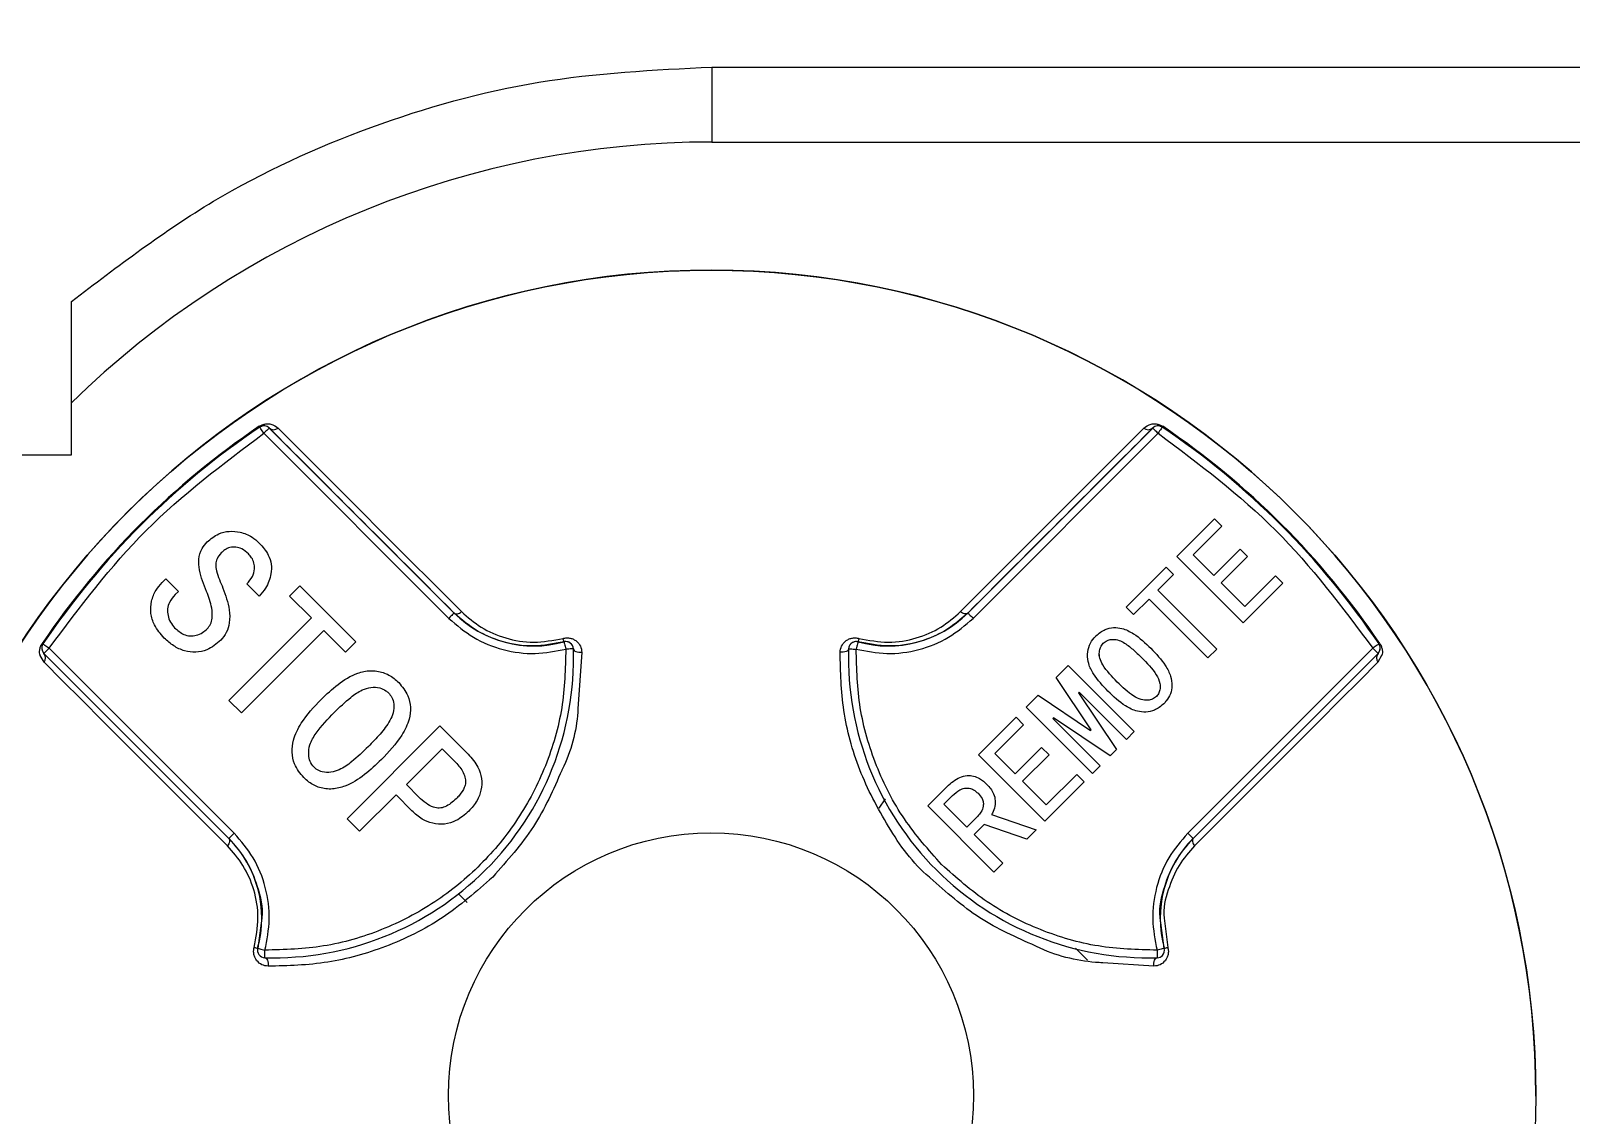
# Model space of a CAD drawing. Header units: millimetres. Extents: x 2371 to 4515, y 843 to 2359.
# Drawn here: x 3037 to 3078.08, y 2027.46 to 2056.37 of the extents above; entities that cross this region are included whole.
import ezdxf

# ---------------------------------------------------------------- set-up
doc = ezdxf.new("R2010")
doc.units = ezdxf.units.MM

msp = doc.modelspace()

# ---------------------------------------------------------------- linework, layer by layer
at = {"color": 7, "linetype": 'Continuous', "lineweight": 25}
for p, q in [((3055.161, 2055.401), (3105.853, 2055.401)), ((3055.161, 2055.401), (3055.161, 2053.401)), ((3055.161, 2053.401), (3105.652, 2053.401)), ((3038.079, 2045.064), (3038.079, 2049.15)), ((3043.088, 2045.822), (3043.101, 2045.802)), ((3043.101, 2045.802), (3043.101, 2045.802)), ((3043.213, 2045.636), (3048.146, 2040.703)), ((3043.355, 2045.777), (3048.287, 2040.845)), ((3043.355, 2045.777), (3043.355, 2045.777)), ((3061.985, 2040.845), (3066.917, 2045.777)), ((3062.126, 2040.703), (3067.059, 2045.636)), ((3066.917, 2045.777), (3066.917, 2045.777)), ((3067.171, 2045.802), (3067.184, 2045.822)), ((3067.171, 2045.802), (3067.171, 2045.802)), ((3034.178, 2045.064), (3038.079, 2045.064)), ((3067.563, 2042.354), (3068.566, 2043.357)), ((3068.762, 2043.161), (3067.997, 2042.396)), ((3068.762, 2043.161), (3067.997, 2042.396)), ((3068.566, 2043.357), (3068.762, 2043.161)), ((3042.075, 2042.45), (3042.075, 2042.45)), ((3042.799, 2042.421), (3042.799, 2042.421)), ((3069.331, 2040.586), (3067.563, 2042.354)), ((3069.331, 2040.586), (3067.563, 2042.354)), ((3067.997, 2042.396), (3068.545, 2041.848)), ((3067.997, 2042.396), (3067.997, 2042.396)), ((3068.545, 2041.848), (3069.248, 2042.551)), ((3069.444, 2042.354), (3068.741, 2041.651)), ((3069.444, 2042.354), (3068.741, 2041.651)), ((3069.248, 2042.551), (3069.444, 2042.354)), ((3041.933, 2042.07), (3041.933, 2042.07)), ((3042.962, 2042.045), (3042.962, 2042.045)), ((3066.209, 2041), (3067.273, 2042.065)), ((3067.47, 2041.868), (3067.056, 2041.455)), ((3067.47, 2041.868), (3067.056, 2041.455)), ((3067.273, 2042.065), (3067.47, 2041.868)), ((3069.372, 2041.021), (3070.189, 2041.837)), ((3070.189, 2041.837), (3070.385, 2041.641)), ((3040.498, 2041.654), (3040.599, 2041.755)), ((3040.599, 2041.755), (3040.932, 2041.422)), ((3040.932, 2041.422), (3040.845, 2041.336)), ((3040.932, 2041.422), (3040.845, 2041.336)), ((3043.089, 2041.292), (3042.756, 2041.625)), ((3043.089, 2041.292), (3042.756, 2041.625)), ((3043.899, 2041.292), (3044.174, 2041.567)), ((3044.174, 2041.567), (3045.665, 2040.076)), ((3067.056, 2041.455), (3068.628, 2039.884)), ((3067.056, 2041.455), (3067.056, 2041.455)), ((3068.741, 2041.651), (3069.372, 2041.021)), ((3068.741, 2041.651), (3068.741, 2041.651)), ((3070.385, 2041.641), (3069.331, 2040.586)), ((3070.385, 2041.641), (3069.331, 2040.586)), ((3040.845, 2041.336), (3040.845, 2041.336)), ((3043.089, 2041.292), (3043.089, 2041.292)), ((3044.478, 2040.713), (3043.899, 2041.292)), ((3044.478, 2040.713), (3043.899, 2041.292)), ((3066.405, 2040.804), (3066.209, 2041)), ((3066.405, 2040.804), (3066.209, 2041)), ((3066.819, 2041.217), (3066.405, 2040.804)), ((3066.819, 2041.217), (3066.405, 2040.804)), ((3068.39, 2039.646), (3066.819, 2041.217)), ((3066.819, 2041.217), (3066.819, 2041.217)), ((3068.39, 2039.646), (3066.819, 2041.217)), ((3040.642, 2040.902), (3040.642, 2040.902)), ((3041.834, 2040.862), (3041.834, 2040.862)), ((3042.278, 2038.513), (3044.478, 2040.713)), ((3044.478, 2040.713), (3044.478, 2040.713)), ((3048.287, 2040.845), (3048.287, 2040.845)), ((3061.985, 2040.845), (3061.985, 2040.845)), ((3066.405, 2040.804), (3066.405, 2040.804)), ((3069.331, 2040.586), (3069.331, 2040.586)), ((3040.556, 2040.178), (3040.556, 2040.178)), ((3044.811, 2040.38), (3042.611, 2038.18)), ((3044.811, 2040.38), (3042.611, 2038.18)), ((3045.39, 2039.801), (3044.811, 2040.38)), ((3044.811, 2040.38), (3044.811, 2040.38)), ((3045.39, 2039.801), (3044.811, 2040.38)), ((3037.286, 2039.909), (3037.286, 2039.909)), ((3037.32, 2040.02), (3037.3, 2040.034)), ((3037.32, 2040.02), (3037.32, 2040.02)), ((3042.277, 2034.834), (3037.344, 2039.767)), ((3042.418, 2034.976), (3037.486, 2039.908)), ((3042.061, 2040.12), (3042.061, 2040.12)), ((3045.665, 2040.076), (3045.39, 2039.801)), ((3045.665, 2040.076), (3045.39, 2039.801)), ((3045.39, 2039.801), (3045.39, 2039.801)), ((3051.693, 2039.798), (3051.589, 2038.287)), ((3065.599, 2040.039), (3065.599, 2040.039)), ((3072.786, 2039.908), (3067.854, 2034.976)), ((3072.928, 2039.767), (3067.995, 2034.834)), ((3068.628, 2039.884), (3068.39, 2039.646)), ((3068.628, 2039.884), (3068.39, 2039.646)), ((3072.952, 2040.02), (3072.972, 2040.034)), ((3072.952, 2040.02), (3072.952, 2040.02)), ((3072.986, 2039.908), (3072.986, 2039.908)), ((3037.348, 2039.531), (3037.249, 2039.709)), ((3051.469, 2039.644), (3051.469, 2039.644)), ((3058.803, 2039.661), (3058.803, 2039.661)), ((3064.338, 2039.129), (3064.658, 2039.449)), ((3064.658, 2039.449), (3066.426, 2037.682)), ((3065.512, 2039.62), (3065.512, 2039.62)), ((3066.622, 2039.656), (3066.622, 2039.656)), ((3068.39, 2039.646), (3068.39, 2039.646)), ((3073.023, 2039.709), (3072.924, 2039.531)), ((3065.278, 2037.733), (3064.338, 2039.129)), ((3065.278, 2037.733), (3064.338, 2039.129)), ((3067.089, 2039.04), (3067.089, 2039.04)), ((3042.611, 2038.18), (3042.278, 2038.513)), ((3042.611, 2038.18), (3042.278, 2038.513)), ((3046.533, 2038.716), (3046.533, 2038.716)), ((3063.542, 2038.333), (3063.862, 2038.653)), ((3063.862, 2038.653), (3065.258, 2037.713)), ((3064.937, 2038.715), (3064.958, 2038.736)), ((3064.958, 2038.736), (3064.937, 2038.715)), ((3064.937, 2038.715), (3065.95, 2037.206)), ((3064.937, 2038.715), (3064.937, 2038.715)), ((3066.219, 2037.475), (3064.958, 2038.736)), ((3064.958, 2038.736), (3064.958, 2038.736)), ((3066.219, 2037.475), (3064.958, 2038.736)), ((3065.723, 2038.757), (3065.723, 2038.757)), ((3042.611, 2038.18), (3042.611, 2038.18)), ((3045.086, 2038.195), (3045.086, 2038.195)), ((3046.644, 2038.137), (3046.644, 2038.137)), ((3065.309, 2036.565), (3063.542, 2038.333)), ((3065.309, 2036.565), (3063.542, 2038.333)), ((3067.211, 2038.426), (3067.211, 2038.426)), ((3045.433, 2035.358), (3047.908, 2037.833)), ((3047.908, 2037.833), (3048.661, 2037.081)), ((3062.27, 2037.061), (3063.273, 2038.064)), ((3063.469, 2037.868), (3062.704, 2037.103)), ((3063.469, 2037.868), (3062.704, 2037.103)), ((3063.273, 2038.064), (3063.469, 2037.868)), ((3064.255, 2038.033), (3064.275, 2038.054)), ((3064.275, 2038.054), (3064.255, 2038.033)), ((3064.255, 2038.033), (3065.516, 2036.772)), ((3064.255, 2038.033), (3064.255, 2038.033)), ((3065.785, 2037.041), (3064.275, 2038.054)), ((3064.275, 2038.054), (3064.275, 2038.054)), ((3065.785, 2037.041), (3064.275, 2038.054)), ((3065.278, 2037.733), (3065.258, 2037.713)), ((3065.278, 2037.733), (3065.278, 2037.733)), ((3044.437, 2037.325), (3044.437, 2037.325)), ((3066.426, 2037.682), (3066.219, 2037.475)), ((3066.426, 2037.682), (3066.219, 2037.475)), ((3066.219, 2037.475), (3066.219, 2037.475)), ((3046.345, 2036.936), (3046.345, 2036.936)), ((3047.011, 2036.27), (3047.966, 2037.225)), ((3047.011, 2036.27), (3047.966, 2037.225)), ((3047.966, 2037.225), (3048.299, 2036.892)), ((3047.966, 2037.225), (3047.966, 2037.225)), ((3047.966, 2037.225), (3048.299, 2036.892)), ((3048.299, 2036.892), (3048.299, 2036.892)), ((3064.038, 2035.294), (3062.27, 2037.061)), ((3064.038, 2035.294), (3062.27, 2037.061)), ((3062.704, 2037.103), (3063.252, 2036.555)), ((3062.704, 2037.103), (3062.704, 2037.103)), ((3063.252, 2036.555), (3063.955, 2037.258)), ((3064.151, 2037.061), (3063.448, 2036.358)), ((3064.151, 2037.061), (3063.448, 2036.358)), ((3063.955, 2037.258), (3064.151, 2037.061)), ((3065.95, 2037.206), (3065.785, 2037.041)), ((3065.95, 2037.206), (3065.785, 2037.041)), ((3065.785, 2037.041), (3065.785, 2037.041)), ((3044.275, 2036.458), (3044.275, 2036.458)), ((3064.079, 2035.728), (3064.896, 2036.544)), ((3064.896, 2036.544), (3065.092, 2036.348)), ((3065.516, 2036.772), (3065.309, 2036.565)), ((3065.516, 2036.772), (3065.309, 2036.565)), ((3065.309, 2036.565), (3065.309, 2036.565)), ((3047.344, 2035.937), (3047.011, 2036.27)), ((3047.011, 2036.27), (3047.011, 2036.27)), ((3048.591, 2036.349), (3048.591, 2036.349)), ((3060.916, 2035.707), (3061.433, 2036.224)), ((3063.448, 2036.358), (3064.079, 2035.728)), ((3063.448, 2036.358), (3063.448, 2036.358)), ((3065.092, 2036.348), (3064.038, 2035.294)), ((3065.092, 2036.348), (3064.038, 2035.294)), ((3046.736, 2035.995), (3045.766, 2035.025)), ((3046.736, 2035.995), (3045.766, 2035.025)), ((3047.155, 2035.575), (3046.736, 2035.995)), ((3046.736, 2035.995), (3046.736, 2035.995)), ((3047.155, 2035.575), (3046.736, 2035.995)), ((3059.622, 2035.646), (3059.789, 2035.895)), ((3062.683, 2033.939), (3060.916, 2035.707)), ((3062.683, 2033.939), (3060.916, 2035.707)), ((3061.35, 2035.748), (3061.577, 2035.976)), ((3061.35, 2035.748), (3061.577, 2035.976)), ((3061.96, 2035.138), (3061.35, 2035.748)), ((3061.35, 2035.748), (3061.35, 2035.748)), ((3061.577, 2035.976), (3061.577, 2035.976)), ((3062.26, 2036.038), (3062.26, 2036.038)), ((3062.402, 2035.754), (3062.402, 2035.754)), ((3045.766, 2035.025), (3045.433, 2035.358)), ((3045.766, 2035.025), (3045.433, 2035.358)), ((3047.155, 2035.575), (3047.155, 2035.575)), ((3048.675, 2035.561), (3048.675, 2035.561)), ((3062.249, 2035.428), (3061.96, 2035.138)), ((3062.621, 2035.469), (3063.81, 2035.066)), ((3064.038, 2035.294), (3064.038, 2035.294)), ((3045.766, 2035.025), (3045.766, 2035.025)), ((3062.425, 2035.211), (3062.156, 2034.942)), ((3062.425, 2035.211), (3062.156, 2034.942)), ((3062.156, 2034.942), (3062.921, 2034.177)), ((3062.156, 2034.942), (3062.156, 2034.942)), ((3063.562, 2034.818), (3062.425, 2035.211)), ((3062.425, 2035.211), (3062.425, 2035.211)), ((3063.562, 2034.818), (3062.425, 2035.211)), ((3063.81, 2035.066), (3063.562, 2034.818)), ((3063.81, 2035.066), (3063.562, 2034.818)), ((3063.562, 2034.818), (3063.562, 2034.818)), ((3062.921, 2034.177), (3062.683, 2033.939)), ((3062.921, 2034.177), (3062.683, 2033.939)), ((3062.683, 2033.939), (3062.683, 2033.939)), ((3048.401, 2033.354), (3048.631, 2033.123)), ((3043.154, 2032.71), (3043.046, 2031.91)), ((3067.226, 2031.91), (3067.118, 2032.716)), ((3067.219, 2032.706), (3067.319, 2031.931)), ((3043.039, 2031.856), (3043.039, 2031.856)), ((3043.233, 2031.656), (3043.239, 2031.856)), ((3064.859, 2031.91), (3065.179, 2031.589)), ((3064.882, 2031.887), (3065.179, 2031.589)), ((3067.033, 2031.856), (3067.039, 2031.656)), ((3067.233, 2031.856), (3067.233, 2031.856)), ((3066.949, 2031.428), (3065.583, 2031.519)), ((3077.136, 2027.962), (3077.136, 2027.962))]:
    msp.add_line(p, q, dxfattribs=at)
at = {"color": 7, "linetype": 'Continuous', "lineweight": 25, "flags": 128}
for points in [[(3043.213, 2045.636), (3043.191, 2045.668), (3043.17, 2045.699), (3043.151, 2045.728), (3043.134, 2045.753), (3043.12, 2045.774), (3043.11, 2045.789), (3043.103, 2045.798), (3043.101, 2045.802)], [(3043.355, 2045.777), (3043.352, 2045.775), (3043.344, 2045.767), (3043.331, 2045.753), (3043.313, 2045.736), (3043.292, 2045.714), (3043.267, 2045.69), (3043.241, 2045.663), (3043.213, 2045.636)], [(3043.59, 2045.774), (3044.073, 2045.291), (3044.595, 2044.769), (3045.156, 2044.208), (3045.754, 2043.609), (3046.388, 2042.976), (3047.055, 2042.309), (3047.754, 2041.61), (3048.483, 2040.881)], [(3061.789, 2040.881), (3062.518, 2041.61), (3063.217, 2042.309), (3063.884, 2042.976), (3064.518, 2043.609), (3065.116, 2044.208), (3065.677, 2044.769), (3066.199, 2045.291), (3066.682, 2045.774)], [(3066.917, 2045.777), (3066.92, 2045.775), (3066.928, 2045.767), (3066.941, 2045.753), (3066.959, 2045.736), (3066.98, 2045.714), (3067.005, 2045.69), (3067.031, 2045.663), (3067.059, 2045.636)], [(3067.171, 2045.802), (3067.169, 2045.798), (3067.162, 2045.789), (3067.152, 2045.774), (3067.138, 2045.753), (3067.121, 2045.728), (3067.102, 2045.699), (3067.081, 2045.668), (3067.059, 2045.636)], [(3048.287, 2040.845), (3048.285, 2040.842), (3048.276, 2040.834), (3048.263, 2040.821), (3048.246, 2040.803), (3048.224, 2040.782), (3048.2, 2040.757), (3048.173, 2040.731), (3048.146, 2040.703)], [(3048.287, 2040.845), (3048.303, 2040.833), (3048.323, 2040.826), (3048.346, 2040.823), (3048.372, 2040.826), (3048.399, 2040.833), (3048.427, 2040.845), (3048.456, 2040.861), (3048.483, 2040.881)], [(3061.985, 2040.845), (3061.969, 2040.833), (3061.949, 2040.826), (3061.926, 2040.823), (3061.9, 2040.826), (3061.873, 2040.833), (3061.845, 2040.845), (3061.816, 2040.861), (3061.789, 2040.881)], [(3061.985, 2040.845), (3061.988, 2040.842), (3061.996, 2040.834), (3062.009, 2040.821), (3062.026, 2040.803), (3062.048, 2040.782), (3062.072, 2040.757), (3062.099, 2040.731), (3062.126, 2040.703)], [(3037.32, 2040.02), (3037.323, 2040.018), (3037.333, 2040.012), (3037.348, 2040.001), (3037.368, 2039.988), (3037.394, 2039.971), (3037.422, 2039.951), (3037.453, 2039.93), (3037.486, 2039.908)], [(3037.344, 2039.767), (3037.347, 2039.77), (3037.355, 2039.778), (3037.368, 2039.791), (3037.386, 2039.808), (3037.407, 2039.83), (3037.432, 2039.854), (3037.458, 2039.881), (3037.486, 2039.908)], [(3051.212, 2040.076), (3051.213, 2040.072), (3051.216, 2040.061), (3051.221, 2040.043), (3051.228, 2040.019), (3051.236, 2039.99), (3051.245, 2039.957), (3051.255, 2039.92), (3051.265, 2039.883)], [(3051.465, 2039.889), (3051.461, 2039.889), (3051.45, 2039.888), (3051.432, 2039.888), (3051.407, 2039.887), (3051.376, 2039.886), (3051.342, 2039.885), (3051.304, 2039.884), (3051.265, 2039.883)], [(3051.465, 2039.889), (3051.47, 2039.868), (3051.484, 2039.849), (3051.506, 2039.832), (3051.535, 2039.817), (3051.57, 2039.806), (3051.609, 2039.799), (3051.651, 2039.797), (3051.693, 2039.798)], [(3058.807, 2039.889), (3058.802, 2039.868), (3058.788, 2039.849), (3058.766, 2039.832), (3058.737, 2039.817), (3058.702, 2039.806), (3058.663, 2039.799), (3058.621, 2039.797), (3058.579, 2039.798)], [(3058.807, 2039.889), (3058.811, 2039.889), (3058.822, 2039.888), (3058.84, 2039.888), (3058.865, 2039.887), (3058.896, 2039.886), (3058.93, 2039.885), (3058.968, 2039.884), (3059.007, 2039.883)], [(3059.06, 2040.076), (3059.059, 2040.072), (3059.056, 2040.061), (3059.051, 2040.043), (3059.045, 2040.019), (3059.036, 2039.99), (3059.027, 2039.957), (3059.017, 2039.92), (3059.007, 2039.883)], [(3072.952, 2040.02), (3072.949, 2040.018), (3072.94, 2040.012), (3072.924, 2040.001), (3072.904, 2039.988), (3072.878, 2039.971), (3072.85, 2039.951), (3072.819, 2039.93), (3072.786, 2039.908)], [(3072.928, 2039.767), (3072.925, 2039.77), (3072.917, 2039.778), (3072.904, 2039.791), (3072.886, 2039.808), (3072.865, 2039.83), (3072.841, 2039.854), (3072.814, 2039.881), (3072.786, 2039.908)], [(3042.241, 2034.639), (3041.512, 2035.367), (3040.813, 2036.066), (3040.146, 2036.734), (3039.512, 2037.367), (3038.914, 2037.965), (3038.353, 2038.527), (3037.83, 2039.049), (3037.348, 2039.531)], [(3072.924, 2039.531), (3072.442, 2039.049), (3071.919, 2038.527), (3071.358, 2037.965), (3070.76, 2037.367), (3070.126, 2036.734), (3069.459, 2036.066), (3068.76, 2035.367), (3068.031, 2034.639)], [(3042.277, 2034.834), (3042.289, 2034.818), (3042.296, 2034.798), (3042.298, 2034.775), (3042.296, 2034.75), (3042.289, 2034.722), (3042.277, 2034.694), (3042.261, 2034.666), (3042.241, 2034.639)], [(3042.277, 2034.834), (3042.28, 2034.837), (3042.288, 2034.845), (3042.301, 2034.858), (3042.318, 2034.876), (3042.34, 2034.897), (3042.364, 2034.922), (3042.391, 2034.948), (3042.418, 2034.976)], [(3067.995, 2034.834), (3067.993, 2034.837), (3067.984, 2034.845), (3067.971, 2034.858), (3067.954, 2034.876), (3067.932, 2034.897), (3067.908, 2034.922), (3067.881, 2034.948), (3067.854, 2034.976)], [(3067.995, 2034.834), (3067.983, 2034.818), (3067.976, 2034.798), (3067.974, 2034.775), (3067.976, 2034.75), (3067.983, 2034.722), (3067.995, 2034.694), (3068.011, 2034.666), (3068.031, 2034.639)], [(3043.046, 2031.91), (3043.05, 2031.909), (3043.061, 2031.906), (3043.078, 2031.901), (3043.102, 2031.894), (3043.132, 2031.886), (3043.165, 2031.877), (3043.201, 2031.867), (3043.239, 2031.856)], [(3043.233, 2031.656), (3043.253, 2031.651), (3043.273, 2031.637), (3043.29, 2031.615), (3043.304, 2031.586), (3043.315, 2031.551), (3043.322, 2031.512), (3043.325, 2031.471), (3043.323, 2031.428)], [(3066.949, 2031.428), (3066.947, 2031.471), (3066.95, 2031.512), (3066.957, 2031.551), (3066.968, 2031.586), (3066.982, 2031.615), (3067, 2031.637), (3067.019, 2031.651), (3067.039, 2031.656)], [(3067.226, 2031.91), (3067.222, 2031.909), (3067.211, 2031.906), (3067.194, 2031.901), (3067.17, 2031.894), (3067.14, 2031.886), (3067.107, 2031.877), (3067.071, 2031.867), (3067.033, 2031.856)]]:
    msp.add_lwpolyline(points, dxfattribs=at)
at = {"color": 7, "linetype": 'Continuous', "lineweight": 25}
for radius in [22, 7]:
    msp.add_circle((3055.136, 2027.986), radius, dxfattribs=at)
for centre, radius, start, end in [((3022.136, 2065.191), 91.48, 295.79271, 180), ((3022.136, 2065.191), 90.341, 353.64897, 186.35103), ((3022.136, 2065.191), 89.875, 353.64897, 186.35103), ((3022.136, 2065.191), 85.319, 353.33017, 186.66983), ((3022.136, 2065.191), 91.48, 180, 290.22656), ((3055.161, 2028.937), 24.464, 90, 134.2869), ((3022.136, 2065.191), 90.976, 296.50811, 351.20762), ((3022.136, 2065.191), 86.42, 299.88973, 350.7957), ((3022.136, 2065.191), 91.441, 295.84596, 351.20762), ((3055.136, 2027.986), 22, 359.9388, 179.9388), ((3055.136, 2027.986), 21.524, 124.039, 145.961), ((3055.136, 2027.986), 21.5, 124.039, 145.961), ((3055.136, 2027.986), 21.5, 124.039, 145.961), ((3043.213, 2045.636), 0.2, 45, 124.039), ((3043.475, 2045.914), 0.182, 228.6227, 309.5363), ((3066.797, 2045.914), 0.182, 230.4637, 311.3773), ((3067.059, 2045.636), 0.2, 55.961, 135), ((3055.136, 2027.986), 21.5, 34.039, 55.961), ((3055.136, 2027.986), 21.5, 34.039, 55.961), ((3055.136, 2027.986), 21.524, 34.039, 55.961), ((3050.409, 2042.966), 3, 225, 285.531), ((3059.864, 2042.966), 3, 254.469, 315), ((3050.532, 2039.969), 0.689, 8.9101, 16.8757), ((3059.741, 2039.969), 0.689, 163.1243, 171.0899), ((3037.486, 2039.908), 0.2, 145.961, 225), ((3037.207, 2039.647), 0.182, 320.5221, 40.0844), ((3043.469, 2039.653), 8, 268.3094, 1.6906), ((3051.265, 2039.883), 0.2, 1.6906, 105.531), ((3066.803, 2039.653), 8, 178.3094, 271.6906), ((3059.007, 2039.883), 0.2, 135, 178.3094), ((3059.007, 2039.883), 0.2, 74.469, 135), ((3073.065, 2039.647), 0.182, 139.9143, 219.478), ((3072.786, 2039.908), 0.2, 315, 34.039), ((3040.155, 2032.713), 3, 344.469, 45), ((3070.117, 2032.713), 3, 135, 195.531), ((3043.153, 2032.59), 0.689, 253.1246, 261.0883), ((3043.239, 2031.856), 0.2, 164.469, 268.3094), ((3067.033, 2031.856), 0.2, 271.6906, 315), ((3067.033, 2031.856), 0.2, 315, 15.531), ((3067.119, 2032.59), 0.689, 278.9117, 286.8754)]:
    msp.add_arc(centre, radius, start, end, dxfattribs=at)
for points in [[(3105.853, 2055.401), (3106.107, 2058.354), (3106.616, 2064.26), (3106.191, 2073.159), (3104.9, 2081.962), (3102.671, 2090.58), (3099.553, 2098.916), (3095.573, 2106.877), (3090.777, 2114.375), (3085.219, 2121.326), (3078.96, 2127.654), (3072.07, 2133.288), (3064.625, 2138.166), (3056.708, 2142.232), (3048.407, 2145.446), (3039.814, 2147.751), (3031.025, 2149.206), (3025.099, 2149.387), (3022.136, 2149.477)], [(3115.877, 2065.192), (3115.79, 2062.124), (3115.616, 2055.989), (3114.213, 2046.874), (3111.988, 2037.936), (3108.88, 2029.261), (3104.941, 2020.932), (3100.204, 2013.029), (3094.715, 2005.628), (3088.528, 1998.801), (3081.7, 1992.613), (3074.3, 1987.124), (3066.396, 1982.387), (3058.067, 1978.448), (3049.392, 1975.341), (3040.454, 1973.115), (3031.339, 1971.712), (3025.204, 1971.538), (3022.136, 1971.451)], [(3038.079, 2049.15), (3039.312, 2050.089), (3041.777, 2051.969), (3046.026, 2053.9), (3050.518, 2055.167), (3053.613, 2055.323), (3055.161, 2055.401)], [(3119.81, 2054.402), (3119.286, 2050.751), (3118.238, 2043.447), (3115.118, 2032.804), (3110.91, 2022.561), (3105.555, 2012.86), (3099.15, 2003.821), (3091.769, 1995.559), (3083.507, 1988.178), (3074.468, 1981.773), (3064.767, 1976.418), (3054.524, 1972.21), (3043.881, 1969.09), (3036.578, 1968.042), (3032.926, 1967.518)], [(3119.608, 2047.86), (3118.921, 2044.565), (3117.548, 2037.977), (3114.228, 2028.425), (3110.024, 2019.241), (3104.888, 2010.538), (3098.899, 2002.402), (3092.111, 1994.917), (3084.598, 1988.162), (3076.436, 1982.207), (3067.711, 1977.109), (3058.509, 1972.944), (3048.943, 1969.664), (3042.349, 1968.32), (3039.052, 1967.647)], [(3037.486, 2039.908), (3038.303, 2041), (3039.937, 2043.184), (3042.121, 2044.819), (3043.213, 2045.636)], [(3048.287, 2040.845), (3047.323, 2041.809), (3045.394, 2043.738), (3044.034, 2045.098), (3043.355, 2045.777)], [(3066.917, 2045.777), (3066.238, 2045.098), (3064.878, 2043.738), (3062.949, 2041.809), (3061.985, 2040.845)], [(3067.059, 2045.636), (3068.151, 2044.819), (3070.335, 2043.184), (3071.969, 2041), (3072.786, 2039.908)]]:
    msp.add_open_spline(points, degree=3, dxfattribs=at)
for points, knots in [([(3064.42, 1991.12), (3066.599, 1992.393), (3071.584, 1995.307), (3078.648, 2000.961), (3085.613, 2007.793), (3091.732, 2015.403), (3096.955, 2023.652), (3101.182, 2032.447), (3104.46, 2041.654), (3105.735, 2048.029), (3106.372, 2051.217)], [0, 0, 0, 0, 0.099849, 0.228442, 0.357035, 0.485628, 0.614221, 0.742814, 0.871407, 1, 1, 1, 1]), ([(3043.088, 2045.822), (3043.101, 2045.83), (3043.128, 2045.847), (3043.188, 2045.873), (3043.288, 2045.896), (3043.45, 2045.882), (3043.534, 2045.817), (3043.59, 2045.774)], [0, 0, 0, 0, 0.057712, 0.117064, 0.25153, 0.501177, 1, 1, 1, 1]), ([(3043.355, 2045.777), (3043.33, 2045.797), (3043.292, 2045.827), (3043.217, 2045.839), (3043.162, 2045.831), (3043.128, 2045.817), (3043.112, 2045.809), (3043.105, 2045.804), (3043.101, 2045.802)], [0, 0, 0, 0, 0.500032, 0.773163, 0.911126, 0.959646, 0.980448, 1, 1, 1, 1]), ([(3066.682, 2045.774), (3066.738, 2045.817), (3066.822, 2045.882), (3066.984, 2045.896), (3067.084, 2045.873), (3067.144, 2045.847), (3067.171, 2045.83), (3067.184, 2045.822)], [0, 0, 0, 0, 0.4973637, 0.7473602, 0.8823614, 0.9420119, 1, 1, 1, 1]), ([(3067.171, 2045.802), (3067.167, 2045.804), (3067.16, 2045.809), (3067.143, 2045.818), (3067.108, 2045.832), (3067.054, 2045.839), (3066.98, 2045.827), (3066.942, 2045.797), (3066.917, 2045.777)], [0, 0, 0, 0, 0.019949, 0.041211, 0.090998, 0.233378, 0.500651, 1, 1, 1, 1]), ([(3041.699, 2042.739), (3041.796, 2042.821), (3041.969, 2042.965), (3042.288, 2043.037), (3042.597, 2043.01), (3042.878, 2042.898), (3043.026, 2042.766), (3043.089, 2042.71)], [0, 0, 0, 0, 0.2426698, 0.4294767, 0.6156339, 0.8389691, 1, 1, 1, 1]), ([(3041.685, 2041.422), (3041.607, 2041.609), (3041.491, 2041.886), (3041.462, 2042.283), (3041.537, 2042.551), (3041.65, 2042.682), (3041.699, 2042.739)], [0, 0, 0, 0, 0.428369, 0.6335505, 0.8408689, 1, 1, 1, 1]), ([(3043.089, 2042.71), (3043.178, 2042.609), (3043.325, 2042.444), (3043.424, 2042.147), (3043.403, 2041.839), (3043.298, 2041.535), (3043.149, 2041.362), (3043.089, 2041.292)], [0, 0, 0, 0, 0.252592, 0.41193, 0.571985, 0.826889, 1, 1, 1, 1]), ([(3042.075, 2042.45), (3042.033, 2042.398), (3041.96, 2042.309), (3041.918, 2042.135), (3041.966, 2041.864), (3042.054, 2041.659), (3042.119, 2041.509)], [0, 0, 0, 0, 0.196092, 0.338428, 0.515662, 1, 1, 1, 1]), ([(3042.799, 2042.421), (3042.742, 2042.471), (3042.645, 2042.555), (3042.467, 2042.608), (3042.308, 2042.6), (3042.174, 2042.539), (3042.106, 2042.478), (3042.075, 2042.45)], [0, 0, 0, 0, 0.273741, 0.469785, 0.666347, 0.848138, 1, 1, 1, 1]), ([(3042.799, 2042.421), (3042.742, 2042.471), (3042.645, 2042.555), (3042.467, 2042.608), (3042.308, 2042.6), (3042.174, 2042.539), (3042.106, 2042.478), (3042.075, 2042.45)], [0, 0, 0, 0, 0.273741, 0.469785, 0.666347, 0.848138, 1, 1, 1, 1]), ([(3042.756, 2041.625), (3042.812, 2041.685), (3042.919, 2041.798), (3042.969, 2042.004), (3042.956, 2042.18), (3042.893, 2042.317), (3042.829, 2042.388), (3042.799, 2042.421)], [0, 0, 0, 0, 0.271428, 0.5099, 0.681019, 0.852199, 1, 1, 1, 1]), ([(3040.556, 2040.178), (3040.459, 2040.289), (3040.29, 2040.481), (3040.181, 2040.835), (3040.2, 2041.159), (3040.311, 2041.445), (3040.44, 2041.589), (3040.498, 2041.654)], [0, 0, 0, 0, 0.264487, 0.457861, 0.651756, 0.843286, 1, 1, 1, 1]), ([(3041.699, 2040.424), (3041.731, 2040.463), (3041.799, 2040.546), (3041.846, 2040.742), (3041.825, 2041.045), (3041.739, 2041.276), (3041.685, 2041.422)], [0, 0, 0, 0, 0.143744, 0.301533, 0.558519, 1, 1, 1, 1]), ([(3042.119, 2041.509), (3042.188, 2041.319), (3042.296, 2041.019), (3042.309, 2040.607), (3042.229, 2040.32), (3042.115, 2040.185), (3042.061, 2040.12)], [0, 0, 0, 0, 0.409467, 0.643428, 0.829197, 1, 1, 1, 1]), ([(3040.845, 2041.336), (3040.789, 2041.27), (3040.692, 2041.16), (3040.634, 2040.959), (3040.648, 2040.775), (3040.707, 2040.595), (3040.79, 2040.5), (3040.831, 2040.453)], [0, 0, 0, 0, 0.25891, 0.438957, 0.619223, 0.812916, 1, 1, 1, 1]), ([(3048.146, 2040.703), (3048.356, 2040.522), (3048.785, 2040.154), (3049.586, 2039.838), (3050.439, 2039.719), (3050.993, 2039.829), (3051.265, 2039.883)], [0, 0, 0, 0, 0.245589, 0.5, 0.754411, 1, 1, 1, 1]), ([(3051.212, 2040.076), (3050.94, 2040.023), (3050.379, 2039.916), (3049.575, 2040.053), (3048.848, 2040.358), (3048.481, 2040.676), (3048.287, 2040.845)], [0, 0, 0, 0, 0.242664, 0.499933, 0.73499, 1, 1, 1, 1]), ([(3048.483, 2040.881), (3048.65, 2040.735), (3048.983, 2040.443), (3049.644, 2040.156), (3050.403, 2040.02), (3050.928, 2040.119), (3051.19, 2040.169)], [0, 0, 0, 0, 0.24976, 0.500155, 0.750188, 1, 1, 1, 1]), ([(3059.007, 2039.883), (3059.279, 2039.829), (3059.834, 2039.719), (3060.686, 2039.838), (3061.487, 2040.154), (3061.916, 2040.522), (3062.126, 2040.703)], [0, 0, 0, 0, 0.245589, 0.5, 0.754411, 1, 1, 1, 1]), ([(3061.985, 2040.845), (3061.791, 2040.676), (3061.424, 2040.358), (3060.697, 2040.053), (3059.894, 2039.916), (3059.333, 2040.023), (3059.06, 2040.076)], [0, 0, 0, 0, 0.265019, 0.500067, 0.757342, 1, 1, 1, 1]), ([(3059.082, 2040.169), (3059.344, 2040.119), (3059.869, 2040.02), (3060.628, 2040.156), (3061.289, 2040.443), (3061.623, 2040.735), (3061.789, 2040.881)], [0, 0, 0, 0, 0.2498124, 0.4998445, 0.7502398, 1, 1, 1, 1]), ([(3042.061, 2040.12), (3041.944, 2040.022), (3041.749, 2039.858), (3041.396, 2039.785), (3041.087, 2039.823), (3040.796, 2039.96), (3040.636, 2040.104), (3040.556, 2040.178)], [0, 0, 0, 0, 0.264859, 0.442595, 0.620083, 0.807926, 1, 1, 1, 1]), ([(3042.061, 2040.12), (3041.944, 2040.022), (3041.749, 2039.858), (3041.396, 2039.785), (3041.087, 2039.823), (3040.796, 2039.96), (3040.636, 2040.104), (3040.556, 2040.178)], [0, 0, 0, 0, 0.264859, 0.442595, 0.620083, 0.807926, 1, 1, 1, 1]), ([(3040.831, 2040.453), (3040.908, 2040.385), (3041.027, 2040.279), (3041.24, 2040.225), (3041.415, 2040.247), (3041.575, 2040.313), (3041.66, 2040.389), (3041.699, 2040.424)], [0, 0, 0, 0, 0.308723, 0.481176, 0.653403, 0.84143, 1, 1, 1, 1]), ([(3051.19, 2040.169), (3051.222, 2040.175), (3051.287, 2040.189), (3051.383, 2040.177), (3051.471, 2040.147), (3051.572, 2040.082), (3051.667, 2039.968), (3051.685, 2039.855), (3051.693, 2039.798)], [0, 0, 0, 0, 0.123611, 0.250214, 0.373313, 0.501044, 0.749966, 1, 1, 1, 1]), ([(3058.579, 2039.798), (3058.587, 2039.855), (3058.604, 2039.968), (3058.7, 2040.082), (3058.8, 2040.147), (3058.889, 2040.177), (3058.985, 2040.189), (3059.05, 2040.175), (3059.082, 2040.169)], [0, 0, 0, 0, 0.2496018, 0.4982962, 0.6255893, 0.7486287, 0.8757219, 1, 1, 1, 1]), ([(3065.723, 2038.757), (3065.585, 2038.904), (3065.378, 2039.125), (3065.2, 2039.473), (3065.162, 2039.744), (3065.215, 2039.988), (3065.317, 2040.146), (3065.386, 2040.218), (3065.402, 2040.235)], [0, 0, 0, 0, 0.352615, 0.529946, 0.676874, 0.824141, 0.958426, 1, 1, 1, 1]), ([(3065.402, 2040.235), (3065.481, 2040.301), (3065.619, 2040.416), (3065.872, 2040.468), (3066.136, 2040.439), (3066.491, 2040.26), (3066.721, 2040.044), (3066.87, 2039.904)], [0, 0, 0, 0, 0.178954, 0.311474, 0.443543, 0.640747, 1, 1, 1, 1]), ([(3037.249, 2039.709), (3037.247, 2039.714), (3037.226, 2039.749), (3037.228, 2039.835), (3037.248, 2039.933), (3037.274, 2039.994), (3037.291, 2040.021), (3037.3, 2040.034)], [0, 0, 0, 0, 0.064165, 0.529616, 0.781144, 0.892106, 1, 1, 1, 1]), ([(3051.265, 2039.883), (3051.25, 2039.358), (3051.22, 2038.297), (3050.766, 2036.754), (3050.029, 2035.333), (3049.021, 2034.1), (3047.789, 2033.092), (3046.368, 2032.356), (3044.824, 2031.902), (3043.763, 2031.871), (3043.239, 2031.856)], [0, 0, 0, 0, 0.123694, 0.25, 0.376306, 0.5, 0.623694, 0.75, 0.876306, 1, 1, 1, 1]), ([(3051.407, 2040.024), (3051.395, 2040.035), (3051.372, 2040.055), (3051.326, 2040.076), (3051.281, 2040.084), (3051.24, 2040.082), (3051.221, 2040.078), (3051.212, 2040.076)], [0, 0, 0, 0, 0.273059, 0.500453, 0.767114, 0.88663, 1, 1, 1, 1]), ([(3051.465, 2039.889), (3051.465, 2039.898), (3051.463, 2039.923), (3051.449, 2039.971), (3051.423, 2040.004), (3051.407, 2040.024)], [0, 0, 0, 0, 0.181202, 0.501499, 1, 1, 1, 1]), ([(3060.98, 2033.789), (3060.973, 2033.794), (3060.516, 2034.161), (3059.833, 2035.147), (3059.048, 2036.65), (3058.617, 2038.254), (3058.591, 2039.283), (3058.579, 2039.798)], [0, 0, 0, 0, 0.003657, 0.252454, 0.50145, 0.750307, 1, 1, 1, 1]), ([(3059.06, 2040.076), (3059.045, 2040.079), (3059.011, 2040.085), (3058.961, 2040.08), (3058.912, 2040.062), (3058.86, 2040.025), (3058.825, 2039.974), (3058.809, 2039.924), (3058.807, 2039.898), (3058.807, 2039.889)], [0, 0, 0, 0, 0.098526, 0.211663, 0.344444, 0.500006, 0.749377, 0.913544, 1, 1, 1, 1]), ([(3061.288, 2034.137), (3060.939, 2034.53), (3060.233, 2035.323), (3059.509, 2036.757), (3059.052, 2038.297), (3059.022, 2039.358), (3059.007, 2039.883)], [0, 0, 0, 0, 0.247388, 0.5, 0.752612, 1, 1, 1, 1]), ([(3065.515, 2039.622), (3065.512, 2039.628), (3065.486, 2039.684), (3065.489, 2039.793), (3065.514, 2039.935), (3065.57, 2040.004), (3065.599, 2040.039)], [0, 0, 0, 0, 0.048502, 0.412822, 0.703624, 1, 1, 1, 1]), ([(3065.971, 2039.005), (3065.83, 2039.149), (3065.644, 2039.339), (3065.498, 2039.629), (3065.487, 2039.792), (3065.515, 2039.935), (3065.571, 2040.004), (3065.599, 2040.039)], [0, 0, 0, 0, 0.494324, 0.651411, 0.784883, 0.89142, 1, 1, 1, 1]), ([(3065.599, 2040.039), (3065.63, 2040.064), (3065.693, 2040.116), (3065.829, 2040.148), (3065.981, 2040.138), (3066.179, 2040.045), (3066.391, 2039.88), (3066.545, 2039.731), (3066.622, 2039.656)], [0, 0, 0, 0, 0.099275, 0.199109, 0.336855, 0.470696, 0.732552, 1, 1, 1, 1]), ([(3065.599, 2040.039), (3065.63, 2040.064), (3065.693, 2040.116), (3065.829, 2040.148), (3065.981, 2040.138), (3066.179, 2040.045), (3066.391, 2039.88), (3066.545, 2039.731), (3066.622, 2039.656)], [0, 0, 0, 0, 0.099275, 0.199109, 0.336855, 0.470696, 0.732552, 1, 1, 1, 1]), ([(3066.87, 2039.904), (3067.008, 2039.757), (3067.218, 2039.533), (3067.402, 2039.182), (3067.443, 2038.917), (3067.4, 2038.686), (3067.307, 2038.528), (3067.234, 2038.45), (3067.211, 2038.426)], [0, 0, 0, 0, 0.351902, 0.53557, 0.686137, 0.813603, 0.940969, 1, 1, 1, 1]), ([(3072.978, 2039.852), (3072.983, 2039.873), (3072.99, 2039.904), (3072.982, 2039.959), (3072.968, 2039.993), (3072.959, 2040.009), (3072.954, 2040.017), (3072.952, 2040.02)], [0, 0, 0, 0, 0.5462975, 0.82224, 0.9192874, 0.9608929, 1, 1, 1, 1]), ([(3072.972, 2040.034), (3072.981, 2040.021), (3072.998, 2039.994), (3073.024, 2039.933), (3073.044, 2039.835), (3073.046, 2039.75), (3073.025, 2039.714), (3073.023, 2039.709)], [0, 0, 0, 0, 0.107574, 0.218232, 0.46854, 0.933582, 1, 1, 1, 1]), ([(3066.622, 2039.656), (3066.764, 2039.513), (3066.963, 2039.31), (3067.112, 2039.006), (3067.119, 2038.836), (3067.089, 2038.712), (3067.04, 2038.652), (3067.015, 2038.622)], [0, 0, 0, 0, 0.49285, 0.695676, 0.810798, 0.906138, 1, 1, 1, 1]), ([(3044.738, 2038.542), (3044.884, 2038.68), (3045.176, 2038.955), (3045.621, 2039.237), (3046.05, 2039.326), (3046.394, 2039.278), (3046.647, 2039.142), (3046.768, 2039.029), (3046.808, 2038.991)], [0, 0, 0, 0, 0.251272, 0.504268, 0.648099, 0.792244, 0.930746, 1, 1, 1, 1]), ([(3046.808, 2038.991), (3046.901, 2038.88), (3047.062, 2038.687), (3047.134, 2038.331), (3047.093, 2037.962), (3046.842, 2037.465), (3046.54, 2037.143), (3046.345, 2036.936)], [0, 0, 0, 0, 0.179746, 0.312327, 0.444455, 0.642444, 1, 1, 1, 1]), ([(3067.015, 2038.622), (3066.982, 2038.596), (3066.916, 2038.542), (3066.771, 2038.513), (3066.595, 2038.527), (3066.302, 2038.683), (3066.111, 2038.869), (3065.971, 2039.005)], [0, 0, 0, 0, 0.1020996, 0.2048593, 0.350506, 0.5258023, 1, 1, 1, 1]), ([(3044.275, 2036.458), (3044.181, 2036.572), (3044.017, 2036.771), (3043.949, 2037.135), (3043.993, 2037.517), (3044.246, 2038.017), (3044.549, 2038.34), (3044.738, 2038.542)], [0, 0, 0, 0, 0.181516, 0.31559, 0.449052, 0.655207, 1, 1, 1, 1]), ([(3045.086, 2038.195), (3045.231, 2038.333), (3045.462, 2038.555), (3045.792, 2038.789), (3046.064, 2038.874), (3046.286, 2038.863), (3046.445, 2038.796), (3046.511, 2038.736), (3046.533, 2038.716)], [0, 0, 0, 0, 0.352152, 0.564272, 0.704386, 0.844226, 0.946602, 1, 1, 1, 1]), ([(3045.086, 2038.195), (3045.231, 2038.333), (3045.462, 2038.555), (3045.792, 2038.789), (3046.064, 2038.874), (3046.286, 2038.863), (3046.445, 2038.796), (3046.511, 2038.736), (3046.533, 2038.716)], [0, 0, 0, 0, 0.352152, 0.564272, 0.704386, 0.844226, 0.946602, 1, 1, 1, 1]), ([(3046.533, 2038.716), (3046.566, 2038.677), (3046.638, 2038.591), (3046.687, 2038.403), (3046.673, 2038.186), (3046.546, 2037.908), (3046.313, 2037.609), (3046.103, 2037.393), (3045.998, 2037.283)], [0, 0, 0, 0, 0.089191, 0.196684, 0.333078, 0.466728, 0.730437, 1, 1, 1, 1]), ([(3067.211, 2038.426), (3067.132, 2038.36), (3066.993, 2038.244), (3066.736, 2038.194), (3066.467, 2038.221), (3066.105, 2038.398), (3065.872, 2038.617), (3065.723, 2038.757)], [0, 0, 0, 0, 0.176786, 0.310691, 0.443909, 0.644004, 1, 1, 1, 1]), ([(3067.211, 2038.426), (3067.132, 2038.36), (3066.993, 2038.244), (3066.736, 2038.194), (3066.467, 2038.221), (3066.105, 2038.398), (3065.872, 2038.617), (3065.723, 2038.757)], [0, 0, 0, 0, 0.176786, 0.310691, 0.443909, 0.644004, 1, 1, 1, 1]), ([(3044.55, 2036.733), (3044.51, 2036.783), (3044.433, 2036.881), (3044.395, 2037.096), (3044.427, 2037.365), (3044.666, 2037.757), (3044.916, 2038.018), (3045.086, 2038.195)], [0, 0, 0, 0, 0.109631, 0.214352, 0.370161, 0.57218, 1, 1, 1, 1]), ([(3051.589, 2038.287), (3051.587, 2038.258), (3051.553, 2037.727), (3051.412, 2037.154), (3051.16, 2036.656), (3051.157, 2036.65)], [0, 0, 0, 0, 0.052263, 0.987912, 1, 1, 1, 1]), ([(3045.998, 2037.283), (3045.853, 2037.145), (3045.614, 2036.916), (3045.278, 2036.674), (3045.002, 2036.586), (3044.792, 2036.592), (3044.638, 2036.655), (3044.575, 2036.711), (3044.55, 2036.733)], [0, 0, 0, 0, 0.35098, 0.581264, 0.716481, 0.851787, 0.942273, 1, 1, 1, 1]), ([(3046.345, 2036.936), (3046.2, 2036.798), (3045.908, 2036.522), (3045.466, 2036.238), (3045.041, 2036.135), (3044.699, 2036.171), (3044.443, 2036.304), (3044.32, 2036.417), (3044.275, 2036.458)], [0, 0, 0, 0, 0.250812, 0.503138, 0.646599, 0.790783, 0.924124, 1, 1, 1, 1]), ([(3046.345, 2036.936), (3046.2, 2036.798), (3045.908, 2036.522), (3045.466, 2036.238), (3045.041, 2036.135), (3044.699, 2036.171), (3044.443, 2036.304), (3044.32, 2036.417), (3044.275, 2036.458)], [0, 0, 0, 0, 0.250812, 0.503138, 0.646599, 0.790783, 0.924124, 1, 1, 1, 1]), ([(3048.299, 2036.892), (3048.376, 2036.809), (3048.492, 2036.682), (3048.579, 2036.48), (3048.6, 2036.328), (3048.553, 2036.158), (3048.457, 2036.015), (3048.372, 2035.925), (3048.342, 2035.894)], [0, 0, 0, 0, 0.291497, 0.44073, 0.560786, 0.681124, 0.886746, 1, 1, 1, 1]), ([(3048.661, 2037.081), (3048.757, 2036.97), (3048.924, 2036.781), (3049.033, 2036.436), (3049.019, 2036.124), (3048.902, 2035.816), (3048.755, 2035.651), (3048.675, 2035.561)], [0, 0, 0, 0, 0.25359, 0.435459, 0.617929, 0.790356, 1, 1, 1, 1]), ([(3051.157, 2036.65), (3050.931, 2036.137), (3050.478, 2035.108), (3049.703, 2034.242), (3049.315, 2033.807)], [0, 0, 0, 0, 0.498004, 1, 1, 1, 1]), ([(3061.433, 2036.224), (3061.54, 2036.315), (3061.699, 2036.45), (3061.958, 2036.519), (3062.141, 2036.508), (3062.328, 2036.428), (3062.434, 2036.333), (3062.497, 2036.276)], [0, 0, 0, 0, 0.342652, 0.508032, 0.649213, 0.789985, 1, 1, 1, 1]), ([(3061.577, 2035.976), (3061.639, 2036.032), (3061.733, 2036.118), (3061.894, 2036.18), (3062.022, 2036.179), (3062.151, 2036.133), (3062.22, 2036.072), (3062.26, 2036.038)], [0, 0, 0, 0, 0.319031, 0.483523, 0.649442, 0.800474, 1, 1, 1, 1]), ([(3061.577, 2035.976), (3061.639, 2036.032), (3061.733, 2036.118), (3061.894, 2036.18), (3062.022, 2036.179), (3062.151, 2036.133), (3062.22, 2036.072), (3062.26, 2036.038)], [0, 0, 0, 0, 0.319031, 0.483523, 0.649442, 0.800474, 1, 1, 1, 1]), ([(3062.497, 2036.276), (3062.566, 2036.198), (3062.678, 2036.071), (3062.724, 2035.838), (3062.708, 2035.642), (3062.65, 2035.526), (3062.621, 2035.469)], [0, 0, 0, 0, 0.343735, 0.565127, 0.784778, 1, 1, 1, 1]), ([(3048.342, 2035.894), (3048.248, 2035.809), (3048.116, 2035.689), (3047.889, 2035.634), (3047.711, 2035.669), (3047.523, 2035.771), (3047.405, 2035.88), (3047.344, 2035.937)], [0, 0, 0, 0, 0.321352, 0.453721, 0.586607, 0.782613, 1, 1, 1, 1]), ([(3062.26, 2036.038), (3062.3, 2035.993), (3062.363, 2035.922), (3062.406, 2035.798), (3062.398, 2035.671), (3062.348, 2035.54), (3062.28, 2035.463), (3062.249, 2035.428)], [0, 0, 0, 0, 0.257374, 0.407338, 0.558095, 0.796648, 1, 1, 1, 1]), ([(3048.675, 2035.561), (3048.567, 2035.467), (3048.379, 2035.304), (3048.032, 2035.201), (3047.716, 2035.22), (3047.409, 2035.347), (3047.245, 2035.495), (3047.155, 2035.575)], [0, 0, 0, 0, 0.246664, 0.431134, 0.61605, 0.790801, 1, 1, 1, 1]), ([(3048.675, 2035.561), (3048.567, 2035.467), (3048.379, 2035.304), (3048.032, 2035.201), (3047.716, 2035.22), (3047.409, 2035.347), (3047.245, 2035.495), (3047.155, 2035.575)], [0, 0, 0, 0, 0.246664, 0.431134, 0.61605, 0.790801, 1, 1, 1, 1]), ([(3042.277, 2034.834), (3042.447, 2034.64), (3042.767, 2034.274), (3043.055, 2033.545), (3043.194, 2033.006), (3043.154, 2032.714), (3043.154, 2032.71)], [0, 0, 0, 0, 0.348132, 0.656893, 0.994853, 1, 1, 1, 1]), ([(3043.239, 2031.856), (3043.293, 2032.129), (3043.403, 2032.683), (3043.283, 2033.536), (3042.968, 2034.337), (3042.599, 2034.765), (3042.418, 2034.976)], [0, 0, 0, 0, 0.245589, 0.5, 0.754411, 1, 1, 1, 1]), ([(3067.854, 2034.976), (3067.673, 2034.765), (3067.304, 2034.337), (3066.989, 2033.536), (3066.869, 2032.683), (3066.979, 2032.129), (3067.033, 2031.856)], [0, 0, 0, 0, 0.245589, 0.5, 0.754411, 1, 1, 1, 1]), ([(3067.118, 2032.716), (3067.117, 2032.719), (3067.078, 2033.008), (3067.217, 2033.545), (3067.505, 2034.274), (3067.825, 2034.64), (3067.995, 2034.834)], [0, 0, 0, 0, 0.002694, 0.341482, 0.651018, 1, 1, 1, 1]), ([(3042.953, 2031.931), (3043.002, 2032.194), (3043.101, 2032.719), (3042.966, 2033.478), (3042.679, 2034.138), (3042.387, 2034.472), (3042.241, 2034.639)], [0, 0, 0, 0, 0.249812, 0.499845, 0.75024, 1, 1, 1, 1]), ([(3068.031, 2034.639), (3067.884, 2034.472), (3067.59, 2034.139), (3067.321, 2033.476), (3067.184, 2032.972), (3067.219, 2032.708), (3067.219, 2032.706)], [0, 0, 0, 0, 0.331802, 0.664447, 0.99661, 1, 1, 1, 1]), ([(3067.033, 2031.856), (3066.508, 2031.871), (3065.447, 2031.901), (3063.907, 2032.359), (3062.473, 2033.082), (3061.68, 2033.788), (3061.288, 2034.137)], [0, 0, 0, 0, 0.247388, 0.5, 0.752612, 1, 1, 1, 1]), ([(3049.315, 2033.807), (3048.878, 2033.422), (3048.006, 2032.652), (3046.475, 2031.911), (3044.883, 2031.466), (3043.853, 2031.441), (3043.323, 2031.428)], [0, 0, 0, 0, 0.249705, 0.499612, 0.742897, 1, 1, 1, 1]), ([(3063.786, 2031.972), (3063.279, 2032.195), (3062.263, 2032.642), (3061.408, 2033.406), (3060.98, 2033.789)], [0, 0, 0, 0, 0.499082, 1, 1, 1, 1]), ([(3065.583, 2031.519), (3065.52, 2031.523), (3064.943, 2031.557), (3064.313, 2031.705), (3063.798, 2031.966), (3063.786, 2031.972)], [0, 0, 0, 0, 0.106195, 0.979949, 1, 1, 1, 1]), ([(3043.323, 2031.428), (3043.267, 2031.437), (3043.154, 2031.454), (3043.039, 2031.549), (3042.975, 2031.65), (3042.944, 2031.738), (3042.933, 2031.834), (3042.946, 2031.899), (3042.953, 2031.931)], [0, 0, 0, 0, 0.249602, 0.498297, 0.625716, 0.748628, 0.875804, 1, 1, 1, 1]), ([(3067.319, 2031.931), (3067.326, 2031.899), (3067.339, 2031.835), (3067.328, 2031.739), (3067.298, 2031.65), (3067.233, 2031.55), (3067.118, 2031.454), (3067.005, 2031.437), (3066.949, 2031.428)], [0, 0, 0, 0, 0.123692, 0.250213, 0.373441, 0.501044, 0.749966, 1, 1, 1, 1])]:
    msp.add_open_spline(points, degree=3, knots=knots, dxfattribs=at)

doc.saveas('drawing.dxf')
